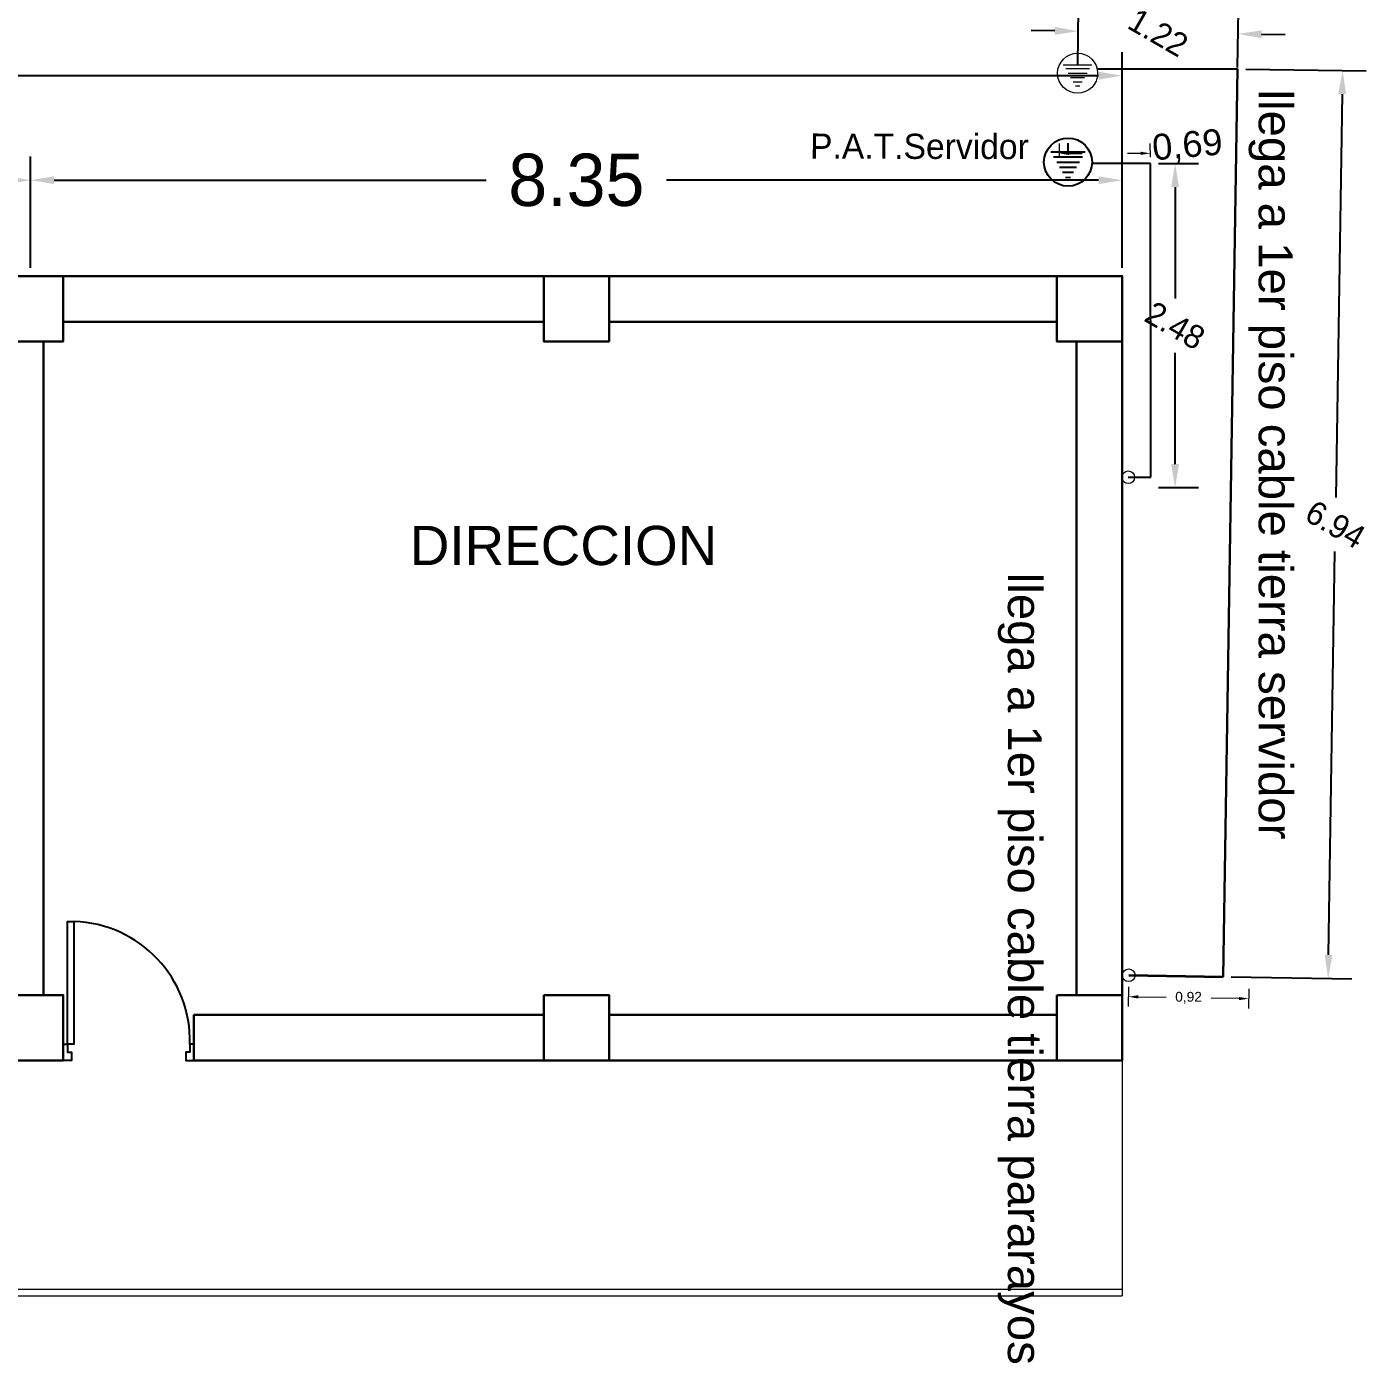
# Model space of a CAD drawing. Header units: metres. Extents: x 643921 to 644430, y 8487964 to 8488110.
# Drawn here: x 644383.31 to 644393.58, y 8488049.25 to 8488059.47 of the extents above; entities that cross this region are included whole.
import ezdxf
from ezdxf.enums import TextEntityAlignment as Align

# ---------------------------------------------------------------- set-up
doc = ezdxf.new("R2010")
doc.units = ezdxf.units.M
doc.header["$MEASUREMENT"] = 0
for name, color, linetype in [('ACHURADOS', 8, 'Continuous'), ('Planta', 251, 'Continuous'), ('VANOS', 2, 'Continuous')]:
    doc.layers.add(name, color=color, linetype=linetype)
for name, color, linetype, lineweight in [('Anotaciones - Textos_Pluma_Nº__86', 7, 'Continuous', 20), ('COLUMNAS', 252, 'Continuous', 30), ('MUEBLES - PETER', 252, 'Continuous', 5), ('MUROS', 252, 'Continuous', 15), ('PUERTAS', 252, 'Continuous', 5), ('PUESTA A TIERRA', 3, 'Continuous', 25), ('PUESTA A TIERRA PARARRAYO', 249, 'Continuous', 35), ('RED PUESTA A TIERRA', 44, 'T_LINE', 30), ('TEXTOS-SUBTITULO', 26, 'Continuous', 30)]:
    doc.layers.add(name, color=color, linetype=linetype, lineweight=lineweight)
doc.styles.add('COTAS', font='arial.ttf', dxfattribs={"height": 0.075})
doc.styles.add('style4', font='arial.ttf')
doc.linetypes.add('T_LINE', pattern='A,12.7,-5.08,["T",Standard,S=2.54,R=0,X=-2.54,Y=-1.27],-6.35', length=24.13)
doc.dimstyles.new('julio_75', dxfattribs={"dimscale": 0.75, "dimtxt": 0.075, "dimasz": 0.1, "dimexe": 0.1, "dimexo": 0.1, "dimgap": 0.1, "dimtad": 0, "dimtih": 1, "dimtoh": 1, "dimzin": 1, "dimtxsty": 'COTAS', "dimcen": 0.1, "dimclrd": 256, "dimclre": 256, "dimclrt": 256, "dimaunit": 1, "dimadec": 3, "dimazin": 0, "dimtfac": 1, "dimtix": 1, "dimtmove": 0, "dimatfit": 3, "dimfxl": 0.1, "dimfxlon": 1, "dimlwd": -1, "dimlwe": -1, "dimarcsym": 0})
doc.dimstyles.new('UTILIZAR', dxfattribs={"dimtxt": 0.18, "dimasz": 0.18, "dimexe": 0.18, "dimexo": 0.0625, "dimgap": 0.09, "dimtad": 0, "dimtih": 1, "dimtoh": 1, "dimdec": 4, "dimzin": 0, "dimdsep": 46, "dimtxsty": 'Standard', "dimcen": 0.09, "dimadec": 0, "dimazin": 0, "dimtfac": 1, "dimtdec": 4, "dimtofl": 0, "dimtmove": 0, "dimatfit": 3, "dimfxl": 1, "dimtolj": 1, "dimtzin": 0, "dimarcsym": 0})

# ---------------------------------------------------------------- blocks, each defined once
blk = doc.blocks.new('PUERTA8')
at = {"layer": 'VANOS', "ltscale": 0.5}
for points in [[(0.025, 0.05), (0.025, 0.8), (0.065, 0.8), (0.065, 0.05)], [(0, -0.05), (0, 0.05), (0.025, 0.05), (0.025, 0), (0.05, 0), (0.05, -0.05)], [(0.8, -0.05), (0.8, 0.05), (0.775, 0.05), (0.775, 0), (0.75, 0), (0.75, -0.05)]]:
    blk.add_lwpolyline(points, close=True, dxfattribs=at)
at = {"layer": 'VANOS', "color": 8, "ltscale": 0.5}
blk.add_arc((0.045, 0.07), 0.7303, 358.43065, 88.43065, dxfattribs=at)
blk = doc.blocks.new('P-1')
at = {"layer": 'ACHURADOS'}
blk.add_blockref('PUERTA8', (0, 0.05), dxfattribs=at)
blk = doc.blocks.new('*D130')
at = {"layer": 'Anotaciones - Textos_Pluma_Nº__86', "color": 0, "lineweight": -2, "transparency": 16777216}
for p, q in [((644375.236, 8488057.628), (644375.236, 8488058.478)), ((644383.336, 8488057.628), (644383.336, 8488058.478)), ((644375.416, 8488058.298), (644378.696, 8488058.298)), ((644383.156, 8488058.298), (644379.876, 8488058.298))]:
    blk.add_line(p, q, dxfattribs=at)
at = {"layer": 'Anotaciones - Textos_Pluma_Nº__86', "color": 0, "transparency": 16777216}
for points in [[(644375.416, 8488058.328), (644375.416, 8488058.268), (644375.236, 8488058.298)], [(644383.156, 8488058.328), (644383.156, 8488058.268), (644383.336, 8488058.298)]]:
    blk.add_solid(points, dxfattribs=at)
at = {"layer": 'Defpoints', "color": 0, "transparency": 16777216}
for p in [(644375.236, 8488058.298), (644375.236, 8488057.565), (644383.336, 8488057.565)]:
    blk.add_point(p, dxfattribs=at)
at = {"layer": 'Anotaciones - Textos_Pluma_Nº__86', "color": 0, "transparency": 16777216, "insert": (644379.286, 8488058.298), "char_height": 0.4, "attachment_point": 5, "rotation": 360}
blk.add_mtext('\\A1;8.10', dxfattribs=at)
blk = doc.blocks.new('*D131')
at = {"layer": 'Anotaciones - Textos_Pluma_Nº__86', "color": 0, "lineweight": -2, "transparency": 16777216}
for p, q in [((644383.336, 8488057.628), (644383.336, 8488058.478)), ((644391.686, 8488057.628), (644391.686, 8488058.478)), ((644383.516, 8488058.298), (644386.821, 8488058.298)), ((644391.506, 8488058.298), (644388.201, 8488058.298))]:
    blk.add_line(p, q, dxfattribs=at)
at = {"layer": 'Anotaciones - Textos_Pluma_Nº__86', "color": 0, "transparency": 16777216}
for points in [[(644383.516, 8488058.328), (644383.516, 8488058.268), (644383.336, 8488058.298)], [(644391.506, 8488058.328), (644391.506, 8488058.268), (644391.686, 8488058.298)]]:
    blk.add_solid(points, dxfattribs=at)
at = {"layer": 'Defpoints', "color": 0, "transparency": 16777216}
for p in [(644383.336, 8488058.298), (644383.336, 8488057.565), (644391.686, 8488057.565)]:
    blk.add_point(p, dxfattribs=at)
at = {"layer": 'Anotaciones - Textos_Pluma_Nº__86', "color": 0, "transparency": 16777216, "insert": (644387.511, 8488058.298), "char_height": 0.4, "attachment_point": 5, "rotation": 360}
blk.add_mtext('\\A1;8.35', dxfattribs=at)
blk = doc.blocks.new('*D132')
at = {"layer": 'Anotaciones - Textos_Pluma_Nº__86', "color": 0, "lineweight": -2, "transparency": 16777216}
for p, q in [((644358.786, 8488057.628), (644358.786, 8488059.277)), ((644391.686, 8488057.628), (644391.686, 8488059.277)), ((644358.966, 8488059.097), (644374.379, 8488059.097)), ((644391.506, 8488059.097), (644376.093, 8488059.097))]:
    blk.add_line(p, q, dxfattribs=at)
at = {"layer": 'Anotaciones - Textos_Pluma_Nº__86', "color": 0, "transparency": 16777216}
for points in [[(644358.966, 8488059.127), (644358.966, 8488059.067), (644358.786, 8488059.097)], [(644391.506, 8488059.127), (644391.506, 8488059.067), (644391.686, 8488059.097)]]:
    blk.add_solid(points, dxfattribs=at)
at = {"layer": 'Defpoints', "color": 0, "transparency": 16777216}
for p in [(644358.786, 8488059.097), (644358.786, 8488057.565), (644391.686, 8488057.565)]:
    blk.add_point(p, dxfattribs=at)
at = {"layer": 'Anotaciones - Textos_Pluma_Nº__86', "color": 0, "transparency": 16777216, "insert": (644375.236, 8488059.097), "char_height": 0.4, "attachment_point": 5, "rotation": 360}
blk.add_mtext('\\A1;32.90', dxfattribs=at)
blk = doc.blocks.new('*D149')
at = {"layer": 'Anotaciones - Textos_Pluma_Nº__86', "color": 0, "lineweight": -2, "transparency": 16777216}
for p, q in [((644391.346, 8488059.179), (644391.353, 8488059.617)), ((644392.569, 8488059.159), (644392.576, 8488059.597)), ((644391.17, 8488059.44), (644390.99, 8488059.442)), ((644392.753, 8488059.414), (644392.933, 8488059.412))]:
    blk.add_line(p, q, dxfattribs=at)
at = {"layer": 'Anotaciones - Textos_Pluma_Nº__86', "color": 0, "transparency": 16777216}
for points in [[(644391.171, 8488059.47), (644391.17, 8488059.41), (644391.35, 8488059.437)], [(644392.753, 8488059.444), (644392.752, 8488059.384), (644392.573, 8488059.417)]]:
    blk.add_solid(points, dxfattribs=at)
at = {"layer": 'Defpoints', "color": 0, "transparency": 16777216}
for p in [(644392.573, 8488059.417), (644391.345, 8488059.116), (644392.568, 8488059.097)]:
    blk.add_point(p, dxfattribs=at)
at = {"layer": 'Anotaciones - Textos_Pluma_Nº__86', "color": 0, "transparency": 16777216, "insert": (644391.962, 8488059.427), "char_height": 0.18, "attachment_point": 5, "rotation": 330}
blk.add_mtext('\\A1;1.22', dxfattribs=at)
blk = doc.blocks.new('*D150')
at = {"layer": 'Anotaciones - Textos_Pluma_Nº__86', "color": 0, "lineweight": -2, "transparency": 16777216}
for p, q in [((644391.964, 8488058.425), (644392.271, 8488058.425)), ((644392.091, 8488058.245), (644392.091, 8488057.394)), ((644392.091, 8488056.127), (644392.091, 8488056.978)), ((644391.964, 8488055.947), (644392.271, 8488055.947))]:
    blk.add_line(p, q, dxfattribs=at)
at = {"layer": 'Anotaciones - Textos_Pluma_Nº__86', "color": 0, "transparency": 16777216}
for points in [[(644392.061, 8488058.245), (644392.121, 8488058.245), (644392.091, 8488058.425)], [(644392.061, 8488056.127), (644392.121, 8488056.127), (644392.091, 8488055.947)]]:
    blk.add_solid(points, dxfattribs=at)
at = {"layer": 'Defpoints', "color": 0, "transparency": 16777216}
for p in [(644391.902, 8488058.425), (644391.902, 8488055.947), (644392.091, 8488055.947)]:
    blk.add_point(p, dxfattribs=at)
at = {"layer": 'Anotaciones - Textos_Pluma_Nº__86', "color": 0, "transparency": 16777216, "insert": (644392.091, 8488057.186), "char_height": 0.18, "attachment_point": 5, "rotation": 330}
blk.add_mtext('\\A1;2.48', dxfattribs=at)
blk = doc.blocks.new('*D152')
at = {"layer": 'Anotaciones - Textos_Pluma_Nº__86', "transparency": 16777216}
for p, q in [((644391.735, 8488052.127), (644391.733, 8488051.977)), ((644392.655, 8488052.113), (644392.653, 8488051.963)), ((644391.809, 8488052.051), (644392.022, 8488052.048)), ((644392.579, 8488052.039), (644392.366, 8488052.042))]:
    blk.add_line(p, q, dxfattribs=at)
for points in [[(644391.809, 8488052.064), (644391.809, 8488052.039), (644391.734, 8488052.052)], [(644392.579, 8488052.051), (644392.579, 8488052.026), (644392.654, 8488052.038)]]:
    blk.add_solid(points, dxfattribs=at)
at = {"layer": 'Defpoints', "color": 0, "transparency": 16777216}
for p in [(644391.736, 8488052.217), (644392.656, 8488052.202), (644392.654, 8488052.038)]:
    blk.add_point(p, dxfattribs=at)
at = {"layer": 'Anotaciones - Textos_Pluma_Nº__86', "transparency": 16777216, "insert": (644392.194, 8488052.045), "char_height": 0.075, "attachment_point": 5, "style": 'COTAS'}
blk.add_mtext('0,92', dxfattribs=at)
blk = doc.blocks.new('*D153')
at = {"layer": 'Anotaciones - Textos_Pluma_Nº__86', "color": 0, "lineweight": -2, "transparency": 16777216}
for p, q in [((644392.631, 8488059.148), (644393.552, 8488059.134)), ((644393.369, 8488058.956), (644393.32, 8488055.87)), ((644393.265, 8488052.372), (644393.314, 8488055.458)), ((644392.521, 8488052.204), (644393.442, 8488052.19))]:
    blk.add_line(p, q, dxfattribs=at)
at = {"layer": 'Anotaciones - Textos_Pluma_Nº__86', "color": 0, "transparency": 16777216}
for points in [[(644393.339, 8488058.957), (644393.399, 8488058.956), (644393.372, 8488059.136)], [(644393.235, 8488052.373), (644393.295, 8488052.372), (644393.262, 8488052.192)]]:
    blk.add_solid(points, dxfattribs=at)
at = {"layer": 'Defpoints', "color": 0, "transparency": 16777216}
for p in [(644392.569, 8488059.149), (644393.372, 8488059.136), (644392.458, 8488052.205)]:
    blk.add_point(p, dxfattribs=at)
at = {"layer": 'Anotaciones - Textos_Pluma_Nº__86', "color": 0, "transparency": 16777216, "insert": (644393.317, 8488055.664), "char_height": 0.18, "attachment_point": 5, "rotation": 330}
blk.add_mtext('\\A1;6.94', dxfattribs=at)

msp = doc.modelspace()

# ---------------------------------------------------------------- linework, layer by layer
at = {"layer": 'Anotaciones - Textos_Pluma_Nº__86'}
for p, q in [((644391.902, 8488058.473), (644391.901, 8488058.578)), ((644391.207, 8488058.472), (644391.207, 8488058.578)), ((644391.282, 8488058.503), (644391.381, 8488058.503)), ((644391.827, 8488058.503), (644391.727, 8488058.503))]:
    msp.add_line(p, q, dxfattribs=at)
for centre in [(644391.733, 8488056.026), (644391.736, 8488052.217)]:
    msp.add_circle(centre, 0.0483, dxfattribs=at)
for points in [[(644391.282, 8488058.515), (644391.282, 8488058.49), (644391.207, 8488058.503)], [(644391.827, 8488058.516), (644391.827, 8488058.491), (644391.902, 8488058.503)]]:
    msp.add_solid(points, dxfattribs=at)
at = {"layer": 'COLUMNAS', "color": 1, "lineweight": 30}
for points in [[(644383.086, 8488057.565), (644383.086, 8488057.065), (644383.586, 8488057.065), (644383.586, 8488057.565), (644383.086, 8488057.565)], [(644387.261, 8488057.565), (644387.261, 8488057.065), (644387.761, 8488057.065), (644387.761, 8488057.565), (644387.261, 8488057.565)], [(644391.186, 8488057.565), (644391.186, 8488057.065), (644391.686, 8488057.065), (644391.686, 8488057.565), (644391.186, 8488057.565)], [(644383.086, 8488052.065), (644383.086, 8488051.565), (644383.586, 8488051.565), (644383.586, 8488052.065), (644383.086, 8488052.065)], [(644387.261, 8488052.065), (644387.261, 8488051.565), (644387.761, 8488051.565), (644387.761, 8488052.065), (644387.261, 8488052.065)], [(644391.186, 8488052.065), (644391.186, 8488051.565), (644391.686, 8488051.565), (644391.686, 8488052.065), (644391.186, 8488052.065)]]:
    msp.add_lwpolyline(points, dxfattribs=at)
at = {"layer": 'MUEBLES - PETER', "color": 250, "lineweight": 5}
for p, q in [((644391.686, 8488051.565), (644391.686, 8488049.765)), ((644376.759, 8488049.815), (644391.686, 8488049.815)), ((644377.016, 8488049.765), (644391.686, 8488049.765)), ((644377.016, 8488049.765), (644391.686, 8488049.765))]:
    msp.add_line(p, q, dxfattribs=at)
at = {"layer": 'MUROS', "color": 251, "lineweight": 30, "true_color": 0x636466}
for p, q in [((644383.586, 8488057.565), (644387.261, 8488057.565)), ((644387.761, 8488057.565), (644391.186, 8488057.565)), ((644387.261, 8488057.215), (644383.586, 8488057.215)), ((644391.186, 8488057.215), (644387.761, 8488057.215)), ((644383.436, 8488057.065), (644383.436, 8488052.065)), ((644391.336, 8488052.065), (644391.336, 8488057.065)), ((644391.686, 8488057.065), (644391.686, 8488052.065)), ((644384.586, 8488051.915), (644387.261, 8488051.915)), ((644384.586, 8488051.565), (644384.586, 8488051.915)), ((644387.761, 8488051.915), (644391.186, 8488051.915)), ((644387.261, 8488051.565), (644384.586, 8488051.565)), ((644391.186, 8488051.565), (644387.761, 8488051.565))]:
    msp.add_line(p, q, dxfattribs=at)
at = {"layer": 'PUESTA A TIERRA'}
for p, q in [((644391.272, 8488058.514), (644391.272, 8488058.582)), ((644391.382, 8488058.475), (644391.162, 8488058.475)), ((644391.185, 8488058.436), (644391.36, 8488058.436)), ((644391.207, 8488058.397), (644391.337, 8488058.397)), ((644391.902, 8488058.425), (644391.46, 8488058.425)), ((644391.904, 8488056.026), (644391.902, 8488058.425)), ((644391.23, 8488058.358), (644391.315, 8488058.358)), ((644391.252, 8488058.319), (644391.292, 8488058.32)), ((644391.733, 8488056.026), (644391.904, 8488056.026))]:
    msp.add_line(p, q, dxfattribs=at)
msp.add_lwpolyline([(644391.14, 8488058.514), (644391.404, 8488058.514)], dxfattribs=at)
msp.add_circle((644391.272, 8488058.436), 0.184, dxfattribs=at)
at = {"layer": 'PUESTA A TIERRA PARARRAYO'}
msp.add_line((644391.736, 8488052.217), (644392.458, 8488052.205), dxfattribs=at)
at = {"layer": 'RED PUESTA A TIERRA', "linetype": 'ByBlock', "lineweight": 20}
for p, q in [((644391.345, 8488059.181), (644391.345, 8488059.238)), ((644391.437, 8488059.149), (644391.254, 8488059.149)), ((644391.272, 8488059.116), (644391.418, 8488059.116)), ((644391.291, 8488059.084), (644391.399, 8488059.084)), ((644391.31, 8488059.051), (644391.381, 8488059.051)), ((644391.328, 8488059.019), (644391.362, 8488059.019))]:
    msp.add_line(p, q, dxfattribs=at)
at = {"layer": 'RED PUESTA A TIERRA', "ltscale": 0.025}
for p, q in [((644392.569, 8488059.149), (644391.495, 8488059.148)), ((644392.458, 8488052.205), (644392.569, 8488059.149))]:
    msp.add_line(p, q, dxfattribs=at)
at = {"layer": 'RED PUESTA A TIERRA', "linetype": 'ByBlock', "lineweight": 20}
msp.add_lwpolyline([(644391.235, 8488059.181), (644391.455, 8488059.181)], dxfattribs=at)
msp.add_circle((644391.345, 8488059.116), 0.153, dxfattribs=at)

# ---------------------------------------------------------------- block references
at = {"layer": 'PUERTAS', "xscale": 1.249756712422823, "yscale": 1.249756712422823, "zscale": 1.249756712422823}
msp.add_blockref('P-1', (644383.586, 8488051.565), dxfattribs=at)

# ---------------------------------------------------------------- texts
at = {"layer": 'Anotaciones - Textos_Pluma_Nº__86', "insert": (644392.186, 8488058.553), "char_height": 0.198, "attachment_point": 5, "rotation": 4.9868, "style": 'COTAS'}
msp.add_mtext('0,69', dxfattribs=at)
at = {"layer": 'Planta', "color": 0, "style": 'style4'}
for s, p in [('llega a 1er piso cable tierra servidor', (644392.73, 8488058.991)), ('llega a 1er piso cable tierra pararayos', (644390.812, 8488055.295))]:
    msp.add_text(s, height=0.2592, rotation=270, dxfattribs=at).set_placement(p)
at = {"layer": 'PUESTA A TIERRA', "insert": (644390.972, 8488058.651), "char_height": 0.19242, "attachment_point": 3, "rotation": 359.8598}
msp.add_mtext_dynamic_manual_height_columns('P.A.T.Servidor', width=1.49615, gutter_width=12.5, heights=[0], dxfattribs=at)
at = {"layer": 'TEXTOS-SUBTITULO', "color": 0, "style": 'style4'}
msp.add_text('DIRECCION', height=0.3, rotation=360, dxfattribs=at).set_placement((644387.413, 8488055.354), align=Align.CENTER)

# ---------------------------------------------------------------- dimensions: what is measured, and where the dimension line sits
at = {"layer": 'Anotaciones - Textos_Pluma_Nº__86'}
for p1, p2, distance, picture, middle in [((644391.345, 8488059.116), (644392.568, 8488059.097), 0.32, '*D149', (644391.962, 8488059.427)), ((644392.458, 8488052.205), (644392.569, 8488059.149), -0.804, '*D153', (644393.317, 8488055.664)), ((644391.902, 8488058.425), (644391.902, 8488055.947), 0.189, '*D150', (644392.091, 8488057.186))]:
    dim = msp.add_aligned_dim(p1=p1, p2=p2, distance=distance, dimstyle='UTILIZAR', override={"dimtih": 0, "dimdec": 2}, dxfattribs=at)
    dim.commit()
    dim.dimension.update_dxf_attribs({"geometry": picture, "text_midpoint": middle, "text_rotation": 330})
for p1, p2, distance, picture, middle in [((644391.686, 8488057.565), (644358.786, 8488057.565), -1.532, '*D132', (644375.236, 8488059.097)), ((644383.336, 8488057.565), (644375.236, 8488057.565), -0.733, '*D130', (644379.286, 8488058.298)), ((644391.686, 8488057.565), (644383.336, 8488057.565), -0.733, '*D131', (644387.511, 8488058.298))]:
    dim = msp.add_aligned_dim(p1=p1, p2=p2, distance=distance, dimstyle='UTILIZAR', override={"dimtxt": 0.4, "dimtih": 0, "dimdec": 2}, dxfattribs=at)
    dim.commit()
    dim.dimension.update_dxf_attribs({"geometry": picture, "text_midpoint": middle})
dim = msp.add_aligned_dim(p1=(644391.736, 8488052.217), p2=(644392.656, 8488052.202), distance=-0.164, dimstyle='julio_75', dxfattribs=at)
dim.commit()
dim.dimension.update_dxf_attribs({"geometry": '*D152', "text_midpoint": (644392.194, 8488052.045)})

doc.saveas('drawing.dxf')
